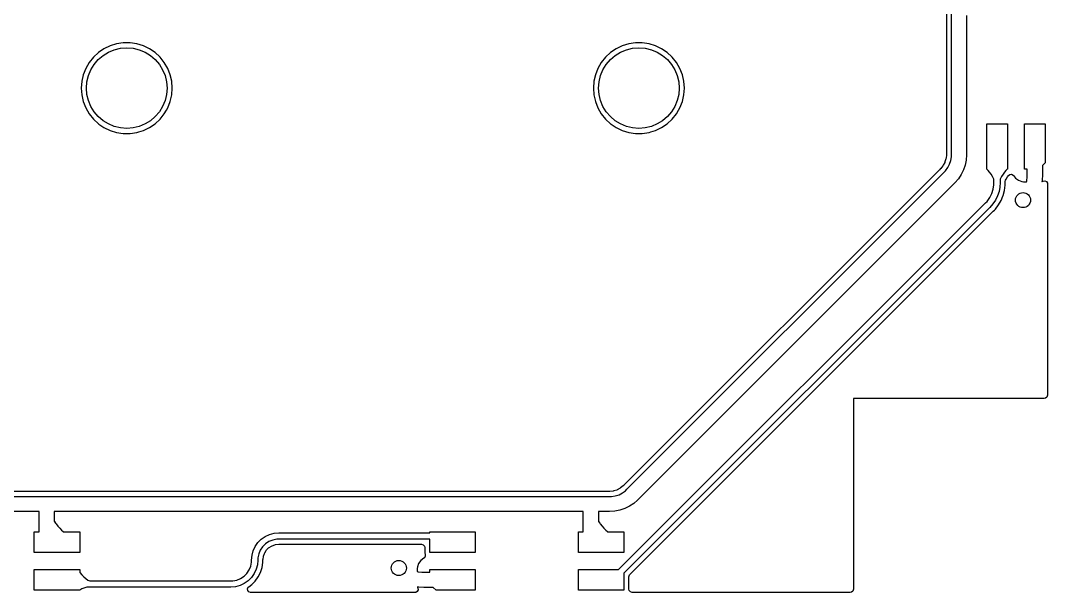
# Model space of a CAD drawing. Extents: x 3.95 to 6.43, y -4.85 to -2.37.
# Drawn here: x 4.821 to 6.425, y -4.85 to -3.957 of the extents above; entities that cross this region are included whole.
import ezdxf

# ---------------------------------------------------------------- set-up
doc = ezdxf.new("R2010")
doc.units = 0
doc.header["$MEASUREMENT"] = 0
doc.layers.add('BLACK', color=7, linetype='CONTINUOUS')

msp = doc.modelspace()

# ---------------------------------------------------------------- linework, layer by layer
at = {"layer": 'BLACK', "linetype": 'CONTINUOUS'}
for p, q in [((6.2673, -3.058), (6.2673, -4.1664)), ((6.2752, -4.1665), (6.2752, -3.9372)), ((6.2988, -3.949), (6.2988, -4.1665)), ((4.9712, -3.9929), (4.961, -3.996)), ((4.9817, -3.9913), (4.9712, -3.9929)), ((4.9712, -3.9929), (4.9712, -3.9929)), ((4.9712, -3.9929), (4.9712, -3.9929)), ((4.9923, -3.9913), (4.9817, -3.9913)), ((5.0028, -3.9929), (4.9923, -3.9913)), ((5.013, -3.996), (5.0028, -3.9929)), ((5.0028, -3.9929), (5.0028, -3.9929)), ((5.0028, -3.9929), (5.0028, -3.9929)), ((5.7712, -3.9929), (5.761, -3.996)), ((5.7817, -3.9913), (5.7712, -3.9929)), ((5.7712, -3.9929), (5.7712, -3.9929)), ((5.7712, -3.9929), (5.7712, -3.9929)), ((5.7923, -3.9913), (5.7817, -3.9913)), ((5.8028, -3.9929), (5.7923, -3.9913)), ((5.813, -3.996), (5.8028, -3.9929)), ((5.8028, -3.9929), (5.8028, -3.9929)), ((5.8028, -3.9929), (5.8028, -3.9929)), ((4.9427, -4.0066), (4.9349, -4.0139)), ((4.9515, -4.0006), (4.9427, -4.0066)), ((4.9427, -4.0066), (4.9427, -4.0066)), ((4.95, -4.0112), (4.9584, -4.0061)), ((4.961, -3.996), (4.9515, -4.0006)), ((4.9515, -4.0006), (4.9515, -4.0006)), ((4.9584, -4.0061), (4.9675, -4.0023)), ((4.961, -3.996), (4.961, -3.996)), ((4.9675, -4.0023), (4.9772, -4)), ((4.9772, -4), (4.987, -3.9992)), ((4.987, -3.9992), (4.9969, -4)), ((4.9969, -4), (5.0065, -4.0023)), ((5.0065, -4.0023), (5.0156, -4.0061)), ((5.0225, -4.0006), (5.013, -3.996)), ((5.013, -3.996), (5.013, -3.996)), ((5.0156, -4.0061), (5.024, -4.0112)), ((5.0225, -4.0006), (5.0225, -4.0006)), ((5.0313, -4.0066), (5.0225, -4.0006)), ((5.0385, -4.0133), (5.0313, -4.0066)), ((5.0313, -4.0066), (5.0313, -4.0066)), ((5.7427, -4.0066), (5.7349, -4.0139)), ((5.7515, -4.0006), (5.7427, -4.0066)), ((5.7427, -4.0066), (5.7427, -4.0066)), ((5.75, -4.0112), (5.7584, -4.0061)), ((5.761, -3.996), (5.7515, -4.0006)), ((5.7515, -4.0006), (5.7515, -4.0006)), ((5.7584, -4.0061), (5.7675, -4.0023)), ((5.761, -3.996), (5.761, -3.996)), ((5.7675, -4.0023), (5.7772, -4)), ((5.7772, -4), (5.787, -3.9992)), ((5.787, -3.9992), (5.7969, -4)), ((5.7969, -4), (5.8065, -4.0023)), ((5.8065, -4.0023), (5.8156, -4.0061)), ((5.8225, -4.0006), (5.813, -3.996)), ((5.813, -3.996), (5.813, -3.996)), ((5.8156, -4.0061), (5.824, -4.0112)), ((5.8225, -4.0006), (5.8225, -4.0006)), ((5.8313, -4.0066), (5.8225, -4.0006)), ((5.8385, -4.0133), (5.8313, -4.0066)), ((5.8313, -4.0066), (5.8313, -4.0066)), ((4.9283, -4.0222), (4.923, -4.0314)), ((4.9349, -4.0139), (4.9283, -4.0222)), ((4.9309, -4.0336), (4.936, -4.0252)), ((4.936, -4.0252), (4.9425, -4.0177)), ((4.9425, -4.0177), (4.95, -4.0112)), ((5.024, -4.0112), (5.0316, -4.0177)), ((5.0316, -4.0177), (5.038, -4.0252)), ((5.038, -4.0252), (5.0431, -4.0336)), ((5.0391, -4.0139), (5.0385, -4.0133)), ((5.0457, -4.0222), (5.0391, -4.0139)), ((5.0511, -4.0314), (5.0457, -4.0222)), ((5.7283, -4.0222), (5.723, -4.0314)), ((5.7349, -4.0139), (5.7283, -4.0222)), ((5.7309, -4.0336), (5.736, -4.0252)), ((5.736, -4.0252), (5.7425, -4.0177)), ((5.7425, -4.0177), (5.75, -4.0112)), ((5.824, -4.0112), (5.8316, -4.0177)), ((5.8316, -4.0177), (5.838, -4.0252)), ((5.838, -4.0252), (5.8431, -4.0336)), ((5.8391, -4.0139), (5.8385, -4.0133)), ((5.8457, -4.0222), (5.8391, -4.0139)), ((5.8511, -4.0314), (5.8457, -4.0222)), ((4.9191, -4.0413), (4.9167, -4.0516)), ((4.923, -4.0314), (4.9191, -4.0413)), ((4.923, -4.0314), (4.923, -4.0314)), ((4.9271, -4.0427), (4.9309, -4.0336)), ((5.0431, -4.0336), (5.0469, -4.0427)), ((5.0549, -4.0413), (5.0511, -4.0314)), ((5.0511, -4.0314), (5.0511, -4.0314)), ((5.0511, -4.0314), (5.0511, -4.0314)), ((5.0573, -4.0516), (5.0549, -4.0413)), ((5.7191, -4.0413), (5.7167, -4.0516)), ((5.723, -4.0314), (5.7191, -4.0413)), ((5.723, -4.0314), (5.723, -4.0314)), ((5.7271, -4.0427), (5.7309, -4.0336)), ((5.8431, -4.0336), (5.8469, -4.0427)), ((5.8549, -4.0413), (5.8511, -4.0314)), ((5.8511, -4.0314), (5.8511, -4.0314)), ((5.8511, -4.0314), (5.8511, -4.0314)), ((5.8573, -4.0516), (5.8549, -4.0413)), ((4.9167, -4.0516), (4.9159, -4.0622)), ((4.924, -4.0622), (4.9248, -4.0524)), ((4.9248, -4.0524), (4.9271, -4.0427)), ((5.0469, -4.0427), (5.0492, -4.0524)), ((5.0492, -4.0524), (5.05, -4.0622)), ((5.0581, -4.0622), (5.0573, -4.0516)), ((5.7167, -4.0516), (5.7159, -4.0622)), ((5.724, -4.0622), (5.7248, -4.0524)), ((5.7248, -4.0524), (5.7271, -4.0427)), ((5.8469, -4.0427), (5.8492, -4.0524)), ((5.8492, -4.0524), (5.85, -4.0622)), ((5.8581, -4.0622), (5.8573, -4.0516)), ((4.9159, -4.0622), (4.9167, -4.0728)), ((4.9167, -4.0728), (4.9191, -4.0832)), ((4.9248, -4.0721), (4.924, -4.0622)), ((4.9271, -4.0817), (4.9248, -4.0721)), ((5.0492, -4.0721), (5.0469, -4.0817)), ((5.05, -4.0622), (5.0492, -4.0721)), ((5.0549, -4.0832), (5.0573, -4.0728)), ((5.0573, -4.0728), (5.0581, -4.0622)), ((5.7159, -4.0622), (5.7167, -4.0728)), ((5.7167, -4.0728), (5.7191, -4.0832)), ((5.7248, -4.0721), (5.724, -4.0622)), ((5.7271, -4.0817), (5.7248, -4.0721)), ((5.8492, -4.0721), (5.8469, -4.0817)), ((5.85, -4.0622), (5.8492, -4.0721)), ((5.8549, -4.0832), (5.8573, -4.0728)), ((5.8573, -4.0728), (5.8581, -4.0622)), ((4.9191, -4.0832), (4.923, -4.093)), ((4.9309, -4.0908), (4.9271, -4.0817)), ((5.0469, -4.0817), (5.0431, -4.0908)), ((5.0511, -4.093), (5.0549, -4.0832)), ((5.7191, -4.0832), (5.723, -4.093)), ((5.7309, -4.0908), (5.7271, -4.0817)), ((5.8469, -4.0817), (5.8431, -4.0908)), ((5.8511, -4.093), (5.8549, -4.0832)), ((4.923, -4.093), (4.923, -4.093)), ((4.923, -4.093), (4.9283, -4.1022)), ((4.9283, -4.1022), (4.9283, -4.1022)), ((4.9283, -4.1022), (4.9283, -4.1022)), ((4.9283, -4.1022), (4.9349, -4.1106)), ((4.936, -4.0992), (4.9309, -4.0908)), ((4.9425, -4.1067), (4.936, -4.0992)), ((5.038, -4.0992), (5.0316, -4.1067)), ((5.0431, -4.0908), (5.038, -4.0992)), ((5.0391, -4.1106), (5.0457, -4.1022)), ((5.0457, -4.1022), (5.0491, -4.0965)), ((5.0491, -4.0965), (5.0511, -4.093)), ((5.0511, -4.093), (5.0511, -4.093)), ((5.723, -4.093), (5.723, -4.093)), ((5.723, -4.093), (5.7283, -4.1022)), ((5.7283, -4.1022), (5.7283, -4.1022)), ((5.7283, -4.1022), (5.7283, -4.1022)), ((5.7283, -4.1022), (5.7349, -4.1106)), ((5.736, -4.0992), (5.7309, -4.0908)), ((5.7425, -4.1067), (5.736, -4.0992)), ((5.838, -4.0992), (5.8316, -4.1067)), ((5.8431, -4.0908), (5.838, -4.0992)), ((5.8391, -4.1106), (5.8457, -4.1022)), ((5.8457, -4.1022), (5.8491, -4.0965)), ((5.8491, -4.0965), (5.8511, -4.093)), ((5.8511, -4.093), (5.8511, -4.093)), ((4.9349, -4.1106), (4.9427, -4.1178)), ((4.95, -4.1132), (4.9425, -4.1067)), ((4.9427, -4.1178), (4.9436, -4.1184)), ((4.9436, -4.1184), (4.9515, -4.1238)), ((4.9584, -4.1183), (4.95, -4.1132)), ((4.9675, -4.1221), (4.9584, -4.1183)), ((4.9772, -4.1244), (4.9675, -4.1221)), ((5.0065, -4.1221), (4.9969, -4.1244)), ((5.0156, -4.1183), (5.0065, -4.1221)), ((5.024, -4.1132), (5.0156, -4.1183)), ((5.0225, -4.1238), (5.0313, -4.1178)), ((5.0316, -4.1067), (5.024, -4.1132)), ((5.0313, -4.1178), (5.0391, -4.1106)), ((5.7349, -4.1106), (5.7427, -4.1178)), ((5.75, -4.1132), (5.7425, -4.1067)), ((5.7427, -4.1178), (5.7436, -4.1184)), ((5.7436, -4.1184), (5.7515, -4.1238)), ((5.7584, -4.1183), (5.75, -4.1132)), ((5.7675, -4.1221), (5.7584, -4.1183)), ((5.7772, -4.1244), (5.7675, -4.1221)), ((5.8065, -4.1221), (5.7969, -4.1244)), ((5.8156, -4.1183), (5.8065, -4.1221)), ((5.824, -4.1132), (5.8156, -4.1183)), ((5.8225, -4.1238), (5.8313, -4.1178)), ((5.8316, -4.1067), (5.824, -4.1132)), ((5.8313, -4.1178), (5.8391, -4.1106)), ((6.3303, -4.1888), (6.3303, -4.1179)), ((6.3303, -4.1179), (6.3626, -4.1179)), ((6.3626, -4.1179), (6.3626, -4.1888)), ((6.3894, -4.1888), (6.3894, -4.1179)), ((6.3894, -4.1179), (6.4217, -4.1179)), ((6.4217, -4.1179), (6.4217, -4.1791)), ((4.9515, -4.1238), (4.9515, -4.1238)), ((4.9515, -4.1238), (4.9515, -4.1238)), ((4.9515, -4.1238), (4.961, -4.1284)), ((4.961, -4.1284), (4.961, -4.1284)), ((4.961, -4.1284), (4.961, -4.1284)), ((4.961, -4.1284), (4.9712, -4.1315)), ((4.9712, -4.1315), (4.9712, -4.1315)), ((4.9712, -4.1315), (4.9712, -4.1315)), ((4.9712, -4.1315), (4.9817, -4.1331)), ((4.987, -4.1252), (4.9772, -4.1244)), ((4.9817, -4.1331), (4.9817, -4.1331)), ((4.9817, -4.1331), (4.9923, -4.1331)), ((4.9969, -4.1244), (4.987, -4.1252)), ((4.9923, -4.1331), (5.0028, -4.1315)), ((4.9923, -4.1331), (4.9923, -4.1331)), ((5.0028, -4.1315), (5.0058, -4.1306)), ((5.0058, -4.1306), (5.013, -4.1284)), ((5.013, -4.1284), (5.0225, -4.1238)), ((5.013, -4.1284), (5.013, -4.1284)), ((5.013, -4.1284), (5.013, -4.1284)), ((5.013, -4.1284), (5.013, -4.1284)), ((5.013, -4.1284), (5.013, -4.1284)), ((5.0225, -4.1238), (5.0225, -4.1238)), ((5.0225, -4.1238), (5.0225, -4.1238)), ((5.7515, -4.1238), (5.7515, -4.1238)), ((5.7515, -4.1238), (5.7515, -4.1238)), ((5.7515, -4.1238), (5.761, -4.1284)), ((5.761, -4.1284), (5.761, -4.1284)), ((5.761, -4.1284), (5.761, -4.1284)), ((5.761, -4.1284), (5.7712, -4.1315)), ((5.7712, -4.1315), (5.7712, -4.1315)), ((5.7712, -4.1315), (5.7712, -4.1315)), ((5.7712, -4.1315), (5.7817, -4.1331)), ((5.787, -4.1252), (5.7772, -4.1244)), ((5.7817, -4.1331), (5.7817, -4.1331)), ((5.7817, -4.1331), (5.7923, -4.1331)), ((5.7969, -4.1244), (5.787, -4.1252)), ((5.7923, -4.1331), (5.8028, -4.1315)), ((5.7923, -4.1331), (5.7923, -4.1331)), ((5.8028, -4.1315), (5.8058, -4.1306)), ((5.8058, -4.1306), (5.813, -4.1284)), ((5.813, -4.1284), (5.8225, -4.1238)), ((5.813, -4.1284), (5.813, -4.1284)), ((5.813, -4.1284), (5.813, -4.1284)), ((5.813, -4.1284), (5.813, -4.1284)), ((5.813, -4.1284), (5.813, -4.1284)), ((5.8225, -4.1238), (5.8225, -4.1238)), ((5.8225, -4.1238), (5.8225, -4.1238)), ((6.2673, -4.1666), (6.2668, -4.1719)), ((6.2673, -4.1664), (6.2673, -4.1666)), ((6.2743, -4.1754), (6.2752, -4.1695)), ((6.2752, -4.1695), (6.2752, -4.1665)), ((6.2988, -4.1665), (6.2983, -4.1746)), ((6.2988, -4.1665), (6.2988, -4.1665)), ((6.2988, -4.1665), (6.2988, -4.1665)), ((6.2619, -4.1837), (6.2585, -4.1878)), ((6.2624, -4.1829), (6.2619, -4.1837)), ((6.2648, -4.1785), (6.2624, -4.1829)), ((6.2651, -4.1776), (6.2648, -4.1785)), ((6.2666, -4.1729), (6.2651, -4.1776)), ((6.2668, -4.1719), (6.2666, -4.1729)), ((6.2697, -4.1865), (6.2724, -4.1812)), ((6.2724, -4.1812), (6.2743, -4.1754)), ((6.2967, -4.1825), (6.2941, -4.1901)), ((6.2983, -4.1746), (6.2967, -4.1825)), ((6.4217, -4.1791), (6.4173, -4.1834)), ((6.4173, -4.1834), (6.4173, -4.198)), ((6.2565, -4.1898), (5.7646, -4.6817)), ((5.7683, -4.6892), (6.264, -4.1935)), ((6.2583, -4.188), (6.2565, -4.1898)), ((6.2565, -4.1898), (6.2565, -4.1898)), ((6.2585, -4.1878), (6.2583, -4.188)), ((6.264, -4.1935), (6.2661, -4.1914)), ((6.264, -4.1935), (6.264, -4.1935)), ((6.264, -4.1935), (6.264, -4.1935)), ((6.264, -4.1935), (6.264, -4.1935)), ((6.2661, -4.1914), (6.2697, -4.1865)), ((6.2905, -4.1974), (6.286, -4.2041)), ((6.2941, -4.1901), (6.2905, -4.1974)), ((6.3305, -4.1888), (6.3303, -4.1888)), ((6.3306, -4.189), (6.3305, -4.1888)), ((6.3326, -4.1908), (6.3306, -4.189)), ((6.3348, -4.1935), (6.3326, -4.1908)), ((6.3326, -4.1908), (6.3326, -4.1908)), ((6.337, -4.1967), (6.3348, -4.1935)), ((6.3393, -4.2005), (6.337, -4.1967)), ((6.3414, -4.2047), (6.3393, -4.2005)), ((6.3536, -4.2005), (6.3515, -4.2047)), ((6.3559, -4.1967), (6.3536, -4.2005)), ((6.3581, -4.1935), (6.3559, -4.1967)), ((6.3604, -4.1908), (6.3581, -4.1935)), ((6.3581, -4.1935), (6.3581, -4.1935)), ((6.3624, -4.189), (6.3604, -4.1908)), ((6.3604, -4.1908), (6.3604, -4.1908)), ((6.3608, -4.2043), (6.3626, -4.2011)), ((6.3625, -4.1888), (6.3624, -4.189)), ((6.3626, -4.1888), (6.3625, -4.1888)), ((6.3625, -4.1888), (6.3625, -4.1888)), ((6.3626, -4.2011), (6.3627, -4.201)), ((6.3627, -4.201), (6.3642, -4.1989)), ((6.3642, -4.1989), (6.3664, -4.1971)), ((6.3664, -4.1971), (6.3692, -4.1968)), ((6.3692, -4.1968), (6.3717, -4.1981)), ((6.3717, -4.1981), (6.3722, -4.1987)), ((6.3722, -4.1987), (6.3753, -4.2028)), ((6.3937, -4.1888), (6.3894, -4.1888)), ((6.3928, -4.2069), (6.3937, -4.201)), ((6.3937, -4.198), (6.3937, -4.1888)), ((6.3937, -4.201), (6.3937, -4.198)), ((6.4173, -4.198), (6.4168, -4.2061)), ((6.4173, -4.198), (6.4173, -4.198)), ((6.4173, -4.198), (6.4173, -4.198)), ((6.2807, -4.2102), (5.785, -4.7059)), ((6.286, -4.2041), (6.2807, -4.2102)), ((6.2807, -4.2102), (6.2807, -4.2102)), ((6.3404, -4.2204), (6.3415, -4.2133)), ((6.3415, -4.2048), (6.3414, -4.2047)), ((6.3415, -4.2098), (6.3415, -4.2048)), ((6.3415, -4.2048), (6.3415, -4.2048)), ((6.3415, -4.2133), (6.3415, -4.2098)), ((6.3509, -4.217), (6.3495, -4.224)), ((6.3514, -4.2098), (6.3509, -4.217)), ((6.3515, -4.2047), (6.3514, -4.2048)), ((6.3514, -4.2048), (6.3514, -4.2098)), ((6.3514, -4.2098), (6.3514, -4.2098)), ((6.3514, -4.2098), (6.3514, -4.2098)), ((6.3582, -4.2221), (6.3593, -4.2139)), ((6.3593, -4.2084), (6.3598, -4.2062)), ((6.3593, -4.2091), (6.3593, -4.2084)), ((6.3593, -4.2113), (6.3593, -4.2091)), ((6.3593, -4.2139), (6.3593, -4.2113)), ((6.3593, -4.2113), (6.3593, -4.2113)), ((6.3598, -4.2062), (6.3607, -4.2045)), ((6.3607, -4.2045), (6.3608, -4.2043)), ((6.3753, -4.2028), (6.3798, -4.2062)), ((6.3798, -4.2062), (6.3851, -4.2082)), ((6.3851, -4.2082), (6.3875, -4.2085)), ((6.3875, -4.2085), (6.3875, -4.2085)), ((6.3875, -4.2085), (6.3923, -4.2085)), ((6.3923, -4.2085), (6.3928, -4.2069)), ((6.4168, -4.2061), (6.4164, -4.2081)), ((6.4164, -4.2081), (6.4169, -4.208)), ((6.4169, -4.208), (6.4183, -4.2075)), ((6.4183, -4.2075), (6.4211, -4.2072)), ((6.4211, -4.2072), (6.4236, -4.2084)), ((6.4236, -4.2084), (6.425, -4.2108)), ((6.425, -4.2108), (6.4252, -4.212)), ((6.4252, -4.212), (6.4252, -4.5423)), ((6.3308, -4.2392), (6.335, -4.2334)), ((6.335, -4.2334), (6.3382, -4.2271)), ((6.3382, -4.2271), (6.3404, -4.2204)), ((6.3472, -4.2308), (6.344, -4.2373)), ((6.3495, -4.224), (6.3472, -4.2308)), ((6.3529, -4.2376), (6.3555, -4.2313)), ((6.3555, -4.2313), (6.3561, -4.23)), ((6.3561, -4.23), (6.3582, -4.2221)), ((5.7554, -4.8146), (6.3283, -4.2417)), ((6.3353, -4.2486), (5.7636, -4.8203)), ((6.3283, -4.2417), (6.3308, -4.2392)), ((6.3283, -4.2417), (6.3283, -4.2417)), ((6.3283, -4.2417), (6.3283, -4.2417)), ((6.3283, -4.2417), (6.3283, -4.2417)), ((6.34, -4.2432), (6.3353, -4.2486)), ((6.3353, -4.2486), (6.3353, -4.2486)), ((6.344, -4.2373), (6.34, -4.2432)), ((6.3438, -4.2513), (6.3488, -4.2448)), ((6.3488, -4.2448), (6.3529, -4.2376)), ((6.3529, -4.2376), (6.3529, -4.2376)), ((5.7729, -4.8222), (6.3404, -4.2547)), ((6.3404, -4.2547), (6.3423, -4.2528)), ((6.3423, -4.2528), (6.3438, -4.2513)), ((6.3423, -4.2528), (6.3423, -4.2528)), ((6.4202, -4.5472), (6.122, -4.5472)), ((6.122, -4.5472), (6.122, -4.8454)), ((6.4223, -4.5468), (6.4202, -4.5472)), ((6.4244, -4.545), (6.4223, -4.5468)), ((6.4252, -4.5423), (6.4244, -4.545)), ((5.7626, -4.6837), (5.7585, -4.6871)), ((5.7628, -4.6835), (5.7626, -4.6837)), ((5.7632, -4.6832), (5.7628, -4.6835)), ((5.7646, -4.6817), (5.7632, -4.6832)), ((5.7646, -4.6817), (5.7646, -4.6817)), ((5.7412, -4.6925), (4.6328, -4.6925)), ((5.7414, -4.6925), (5.7412, -4.6925)), ((5.7467, -4.692), (5.7414, -4.6925)), ((5.7443, -4.7004), (5.7502, -4.6995)), ((5.7477, -4.6918), (5.7467, -4.692)), ((5.7524, -4.6903), (5.7477, -4.6918)), ((5.7502, -4.6995), (5.756, -4.6976)), ((5.7533, -4.69), (5.7524, -4.6903)), ((5.7577, -4.6876), (5.7533, -4.69)), ((5.756, -4.6976), (5.7613, -4.6949)), ((5.7585, -4.6871), (5.7577, -4.6876)), ((5.7613, -4.6949), (5.7662, -4.6913)), ((5.7662, -4.6913), (5.7683, -4.6892)), ((5.7683, -4.6892), (5.7683, -4.6892)), ((5.7683, -4.6892), (5.7683, -4.6892)), ((5.7683, -4.6892), (5.7683, -4.6892)), ((4.6327, -4.7004), (5.662, -4.7004)), ((5.662, -4.7004), (5.712, -4.7004)), ((5.712, -4.7004), (5.7413, -4.7004)), ((5.7413, -4.7004), (5.7413, -4.7004)), ((5.7413, -4.7004), (5.7443, -4.7004)), ((5.7722, -4.7157), (5.765, -4.7193)), ((5.7789, -4.7112), (5.7722, -4.7157)), ((5.785, -4.7059), (5.7789, -4.7112)), ((5.785, -4.7059), (5.785, -4.7059)), ((4.8502, -4.724), (4.6327, -4.724)), ((4.8502, -4.7555), (4.8502, -4.724)), ((5.662, -4.724), (4.8738, -4.724)), ((4.8738, -4.724), (4.8738, -4.7395)), ((5.7002, -4.724), (5.662, -4.724)), ((5.7002, -4.7555), (5.7002, -4.724)), ((5.7413, -4.724), (5.7238, -4.724)), ((5.7238, -4.724), (5.7238, -4.7395)), ((5.7494, -4.7235), (5.7413, -4.724)), ((5.7413, -4.724), (5.7413, -4.724)), ((5.7413, -4.724), (5.7413, -4.724)), ((5.7413, -4.724), (5.7413, -4.724)), ((5.7573, -4.7219), (5.7494, -4.7235)), ((5.765, -4.7193), (5.7573, -4.7219)), ((4.8738, -4.7395), (4.8739, -4.7395)), ((4.8739, -4.7395), (4.874, -4.7396)), ((4.874, -4.7396), (4.8759, -4.7421)), ((4.8759, -4.7421), (4.8767, -4.7431)), ((4.8767, -4.7431), (4.8795, -4.7466)), ((4.8795, -4.7466), (4.8824, -4.7498)), ((5.7238, -4.7395), (5.7239, -4.7395)), ((5.7239, -4.7395), (5.724, -4.7396)), ((5.724, -4.7396), (5.7259, -4.7421)), ((5.7259, -4.7421), (5.7267, -4.7431)), ((5.7267, -4.7431), (5.7295, -4.7466)), ((5.7295, -4.7466), (5.7324, -4.7498)), ((4.8427, -4.7878), (4.8427, -4.7555)), ((4.8427, -4.7555), (4.8502, -4.7555)), ((4.8824, -4.7498), (4.8853, -4.7528)), ((4.8853, -4.7528), (4.8878, -4.7553)), ((4.8878, -4.7553), (4.888, -4.7555)), ((4.888, -4.7555), (4.9136, -4.7555)), ((4.9136, -4.7555), (4.9136, -4.7878)), ((5.1972, -4.7672), (5.2033, -4.763)), ((5.2033, -4.763), (5.21, -4.7598)), ((5.21, -4.7598), (5.2171, -4.7579)), ((5.2171, -4.7579), (5.2245, -4.7573)), ((5.2245, -4.7573), (5.4604, -4.7573)), ((5.4604, -4.7573), (5.4604, -4.7555)), ((5.4604, -4.7555), (5.5313, -4.7555)), ((5.5313, -4.7555), (5.5313, -4.7878)), ((5.6927, -4.7878), (5.6927, -4.7555)), ((5.6927, -4.7555), (5.7002, -4.7555)), ((5.7324, -4.7498), (5.7353, -4.7528)), ((5.7353, -4.7528), (5.7378, -4.7553)), ((5.7378, -4.7553), (5.738, -4.7555)), ((5.738, -4.7555), (5.7636, -4.7555)), ((5.7636, -4.7555), (5.7636, -4.7878)), ((5.1846, -4.7852), (5.1878, -4.7785)), ((5.1878, -4.7785), (5.192, -4.7724)), ((5.192, -4.7724), (5.1972, -4.7672)), ((5.1992, -4.7789), (5.1956, -4.7843)), ((5.2037, -4.7744), (5.1992, -4.7789)), ((5.2091, -4.7708), (5.2037, -4.7744)), ((5.215, -4.7684), (5.2091, -4.7708)), ((5.2096, -4.7801), (5.2133, -4.7778)), ((5.2133, -4.7778), (5.2143, -4.7773)), ((5.2143, -4.7773), (5.2185, -4.7758)), ((5.2213, -4.7671), (5.215, -4.7684)), ((5.2185, -4.7758), (5.2196, -4.7756)), ((5.2196, -4.7756), (5.2244, -4.775)), ((5.2245, -4.7671), (5.2213, -4.7671)), ((5.2244, -4.775), (5.2246, -4.775)), ((5.4604, -4.7671), (5.2245, -4.7671)), ((5.2246, -4.775), (5.2265, -4.775)), ((5.2265, -4.775), (5.4476, -4.775)), ((5.4476, -4.775), (5.4503, -4.7758)), ((5.4503, -4.7758), (5.4521, -4.7779)), ((5.4521, -4.7779), (5.4525, -4.78)), ((5.4604, -4.7878), (5.4604, -4.7671)), ((4.9136, -4.7878), (4.8427, -4.7878)), ((5.1821, -4.7997), (5.1827, -4.7923)), ((5.1827, -4.7923), (5.1846, -4.7852)), ((5.1932, -4.7902), (5.1919, -4.7965)), ((5.1956, -4.7843), (5.1932, -4.7902)), ((5.2, -4.798), (5.2004, -4.7948)), ((5.2004, -4.7948), (5.2006, -4.7937)), ((5.2006, -4.7937), (5.2021, -4.7895)), ((5.2021, -4.7895), (5.2026, -4.7885)), ((5.2026, -4.7885), (5.2049, -4.7848)), ((5.2049, -4.7848), (5.2056, -4.7839)), ((5.2056, -4.7839), (5.2087, -4.7808)), ((5.2087, -4.7808), (5.2096, -4.7801)), ((5.4533, -4.7937), (5.4521, -4.7962)), ((5.4525, -4.78), (5.4525, -4.7886)), ((5.4525, -4.7886), (5.453, -4.7909)), ((5.453, -4.7909), (5.453, -4.7909)), ((5.453, -4.7909), (5.453, -4.791)), ((5.453, -4.791), (5.4531, -4.7914)), ((5.4531, -4.7914), (5.4531, -4.7914)), ((5.4531, -4.7914), (5.4533, -4.7937)), ((5.5313, -4.7878), (5.4604, -4.7878)), ((5.7636, -4.7878), (5.6927, -4.7878)), ((5.1784, -4.8151), (5.1808, -4.8092)), ((5.1808, -4.8092), (5.1821, -4.8029)), ((5.1821, -4.8029), (5.1821, -4.7997)), ((5.1913, -4.8071), (5.1894, -4.8142)), ((5.1919, -4.7997), (5.1913, -4.8071)), ((5.1919, -4.7965), (5.1919, -4.7997)), ((5.1961, -4.819), (5.1986, -4.8115)), ((5.1986, -4.8115), (5.1998, -4.8037)), ((5.1998, -4.7996), (5.2, -4.798)), ((5.1998, -4.7998), (5.1998, -4.7996)), ((5.1998, -4.8037), (5.1998, -4.7998)), ((5.441, -4.8103), (5.4407, -4.8127)), ((5.443, -4.805), (5.441, -4.8103)), ((5.4464, -4.8005), (5.443, -4.805)), ((5.4512, -4.7969), (5.4464, -4.8005)), ((5.4521, -4.7962), (5.4512, -4.7969)), ((5.4512, -4.7969), (5.4512, -4.7969)), ((4.8427, -4.8469), (4.8427, -4.8146)), ((4.8427, -4.8146), (4.9136, -4.8146)), ((4.9136, -4.8146), (4.9136, -4.819)), ((4.9136, -4.819), (4.9136, -4.819)), ((4.9136, -4.819), (4.9138, -4.8191)), ((4.9138, -4.8191), (4.9168, -4.8228)), ((4.9168, -4.8228), (4.92, -4.8261)), ((4.92, -4.8261), (4.92, -4.8261)), ((4.92, -4.8261), (4.9232, -4.8287)), ((5.1649, -4.8286), (5.1703, -4.825)), ((5.1703, -4.825), (5.1748, -4.8205)), ((5.1748, -4.8205), (5.1784, -4.8151)), ((5.182, -4.827), (5.1768, -4.8322)), ((5.1862, -4.8209), (5.182, -4.827)), ((5.1894, -4.8142), (5.1862, -4.8209)), ((5.1879, -4.8325), (5.1925, -4.8261)), ((5.1925, -4.8261), (5.1961, -4.819)), ((5.4407, -4.8127), (5.4407, -4.8175)), ((5.4407, -4.8175), (5.4423, -4.818)), ((5.4423, -4.818), (5.4482, -4.8189)), ((5.4482, -4.8189), (5.4512, -4.8189)), ((5.4512, -4.8189), (5.4604, -4.8189)), ((5.4604, -4.8189), (5.4604, -4.8146)), ((5.4604, -4.8146), (5.5313, -4.8146)), ((5.5313, -4.8146), (5.5313, -4.8469)), ((5.6927, -4.8469), (5.6927, -4.8146)), ((5.6927, -4.8146), (5.7554, -4.8146)), ((5.7636, -4.8203), (5.7636, -4.8469)), ((5.7715, -4.8257), (5.7723, -4.823)), ((5.7715, -4.8454), (5.7715, -4.8257)), ((5.7723, -4.823), (5.7729, -4.8222)), ((4.92, -4.8434), (4.9168, -4.8449)), ((4.9233, -4.8425), (4.92, -4.8434)), ((4.9232, -4.8287), (4.9233, -4.8288)), ((4.9233, -4.8288), (4.9265, -4.8309)), ((4.9249, -4.8423), (4.9233, -4.8425)), ((4.926, -4.8421), (4.9249, -4.8423)), ((5.1495, -4.8421), (4.926, -4.8421)), ((4.9265, -4.8309), (4.9294, -4.8322)), ((4.9294, -4.8322), (4.9296, -4.8323)), ((4.9296, -4.8323), (5.1495, -4.8323)), ((5.1495, -4.8323), (5.1527, -4.8323)), ((5.1569, -4.8415), (5.1495, -4.8421)), ((5.1527, -4.8323), (5.159, -4.831)), ((5.164, -4.8396), (5.1569, -4.8415)), ((5.159, -4.831), (5.1649, -4.8286)), ((5.1707, -4.8364), (5.164, -4.8396)), ((5.1768, -4.8322), (5.1707, -4.8364)), ((5.1757, -4.8447), (5.1769, -4.8422)), ((5.1769, -4.8422), (5.1777, -4.8414)), ((5.1777, -4.8414), (5.1823, -4.8381)), ((5.1823, -4.8381), (5.1879, -4.8325)), ((5.4432, -4.842), (5.4411, -4.8416)), ((5.4411, -4.8416), (5.4412, -4.8421)), ((5.4412, -4.8421), (5.4418, -4.8435)), ((5.4418, -4.8435), (5.4421, -4.8463)), ((5.4512, -4.8425), (5.4432, -4.842)), ((5.4658, -4.8425), (5.4512, -4.8425)), ((5.4512, -4.8425), (5.4512, -4.8425)), ((5.4512, -4.8425), (5.4512, -4.8425)), ((5.4701, -4.8469), (5.4658, -4.8425)), ((4.9136, -4.8469), (4.8427, -4.8469)), ((4.9138, -4.8467), (4.9136, -4.8468)), ((4.9136, -4.8468), (4.9136, -4.8469)), ((4.9168, -4.8449), (4.9138, -4.8467)), ((5.1761, -4.8475), (5.1757, -4.8447)), ((5.178, -4.8496), (5.1761, -4.8475)), ((5.1806, -4.8504), (5.178, -4.8496)), ((5.4372, -4.8504), (5.1806, -4.8504)), ((5.4384, -4.8502), (5.4372, -4.8504)), ((5.4408, -4.8488), (5.4384, -4.8502)), ((5.4421, -4.8463), (5.4408, -4.8488)), ((5.5313, -4.8469), (5.4701, -4.8469)), ((5.7636, -4.8469), (5.6927, -4.8469)), ((5.7719, -4.8475), (5.7715, -4.8454)), ((5.7738, -4.8496), (5.7719, -4.8475)), ((5.7764, -4.8504), (5.7738, -4.8496)), ((6.1171, -4.8504), (5.7764, -4.8504)), ((6.1191, -4.8499), (6.1171, -4.8504)), ((6.1213, -4.8481), (6.1191, -4.8499)), ((6.122, -4.8454), (6.1213, -4.8481))]:
    msp.add_line(p, q, dxfattribs=at)
at = {"layer": 'BLACK'}
for centre in [(6.387, -4.2372), (5.412, -4.8122)]:
    msp.add_circle(centre, 0.0118, dxfattribs=at)

doc.saveas('drawing.dxf')
